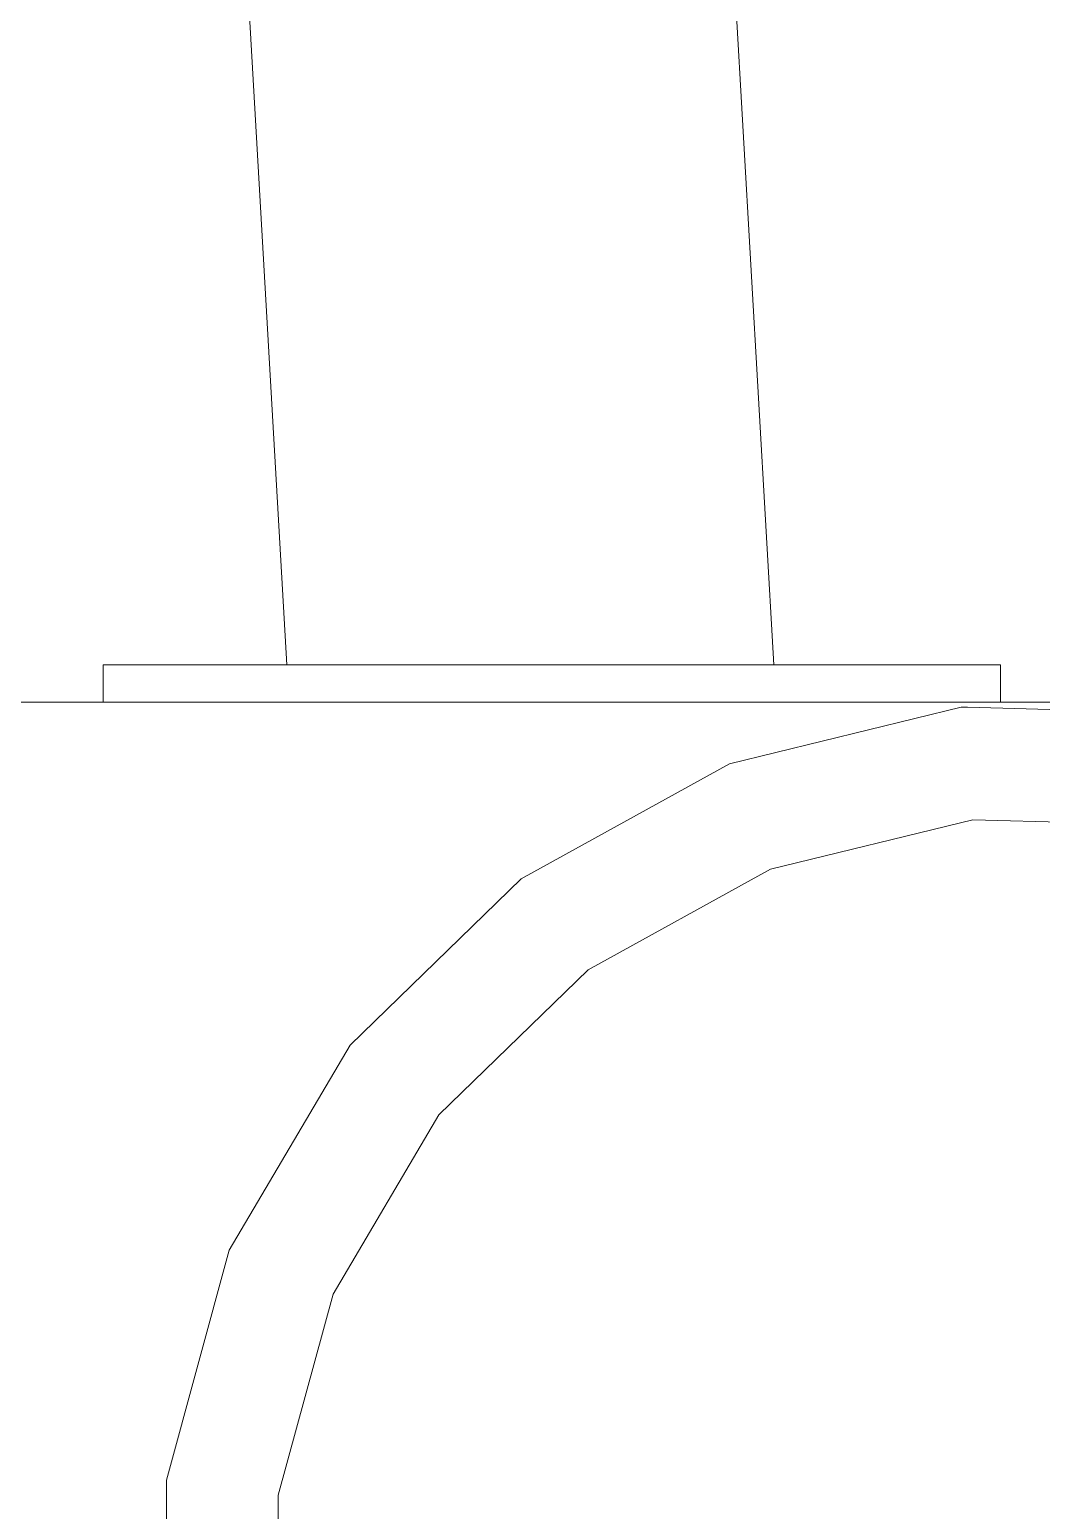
# Model space of a CAD drawing. Header units: metres. Extents: x -0.7 to 10.5, y -2 to 12.8.
# Drawn here: x 6.42907 to 6.45613, y 2.20238 to 2.242 of the extents above; entities that cross this region are included whole.
import ezdxf

# ---------------------------------------------------------------- set-up
doc = ezdxf.new("R2010")
doc.units = ezdxf.units.M
doc.header["$MEASUREMENT"] = 0
doc.linetypes.add('Xref_Alzado 1$0$Wipeout_Contour', pattern=[1000, 0, -1000])
doc.layers.add('Xref_Alzado 1$0$Interior - Mobiliario', color=7, linetype='Continuous')
doc.layers.add('Xref_Alzado 1$0$Interior - Mobiliario _Pen_No__81', color=7, linetype='Continuous', lineweight=13, true_color=0x6a6a6a)

# ---------------------------------------------------------------- blocks, each defined once
blk = doc.blocks.new('Xref_Alzado 1$0$Section Element_140')
at = {"color": 254, "linetype": 'Xref_Alzado 1$0$Wipeout_Contour', "lineweight": 0, "ltscale": 141583.220264}
blk.add_wipeout([(-11672.341, -1965), (-11667.28, -1965), (-11647.759, -1983.546), (-11630.881, -1983.546), (-11630.881, -1976), (-11616.537, -1976), (-11616.537, -1975), (-11611.626, -1975), (-11616.262, -1894.056), (-11618.799, -1871.907), (-11618.799, -1958), (-11672.341, -1958)], dxfattribs=at).dxf.layer = 'Xref_Alzado 1$0$Interior - Mobiliario'
at = {"color": 254, "linetype": 'Xref_Alzado 1$0$Wipeout_Contour', "lineweight": 0, "ltscale": 235506.495717}
blk.add_wipeout([(-11630.881, -1976), (-11630.881, -2024), (-11590.882, -2024), (-11588.924, -2023.742), (-11593.422, -2023.866), (-11593.59, -2023.866), (-11599.783, -2022.358), (-11605.361, -2019.273), (-11609.93, -2014.828), (-11613.168, -2009.337), (-11614.846, -2003.187), (-11614.846, -1996.813), (-11613.168, -1990.663), (-11609.93, -1985.172), (-11605.361, -1980.727), (-11599.783, -1977.642), (-11593.59, -1976.134), (-11593.422, -1976.134), (-11588.924, -1976.258), (-11590.882, -1976)], dxfattribs=at).dxf.layer = 'Xref_Alzado 1$0$Interior - Mobiliario'
at = {"color": 254, "linetype": 'Xref_Alzado 1$0$Wipeout_Contour', "lineweight": 0, "ltscale": 47132.476638}
blk.add_wipeout([(-11616.537, -1976), (-11616.138, -1976), (-11616.138, -1975), (-11616.537, -1975)], dxfattribs=at).dxf.layer = 'Xref_Alzado 1$0$Interior - Mobiliario'
at = {"color": 254, "linetype": 'Xref_Alzado 1$0$Wipeout_Contour', "lineweight": 0, "ltscale": 47030.366395}
blk.add_wipeout([(-11593.422, -1976.134), (-11593.59, -1976.134), (-11587.218, -1976.309), (-11587.05, -1976.309)], dxfattribs=at).dxf.layer = 'Xref_Alzado 1$0$Interior - Mobiliario'
at = {"layer": 'Xref_Alzado 1$0$Interior - Mobiliario _Pen_No__81', "color": 251, "linetype": 'Continuous', "lineweight": 13, "true_color": 0x6a6a6a}
blk.add_line((-11616.537, -1976), (-11616.537, -1975), dxfattribs=at)
at = {"color": 254, "linetype": 'Xref_Alzado 1$0$Wipeout_Contour', "lineweight": 0, "ltscale": 47129.34715}
blk.add_wipeout([(-11616.138, -1976), (-11614.949, -1976), (-11614.949, -1975), (-11616.138, -1975)], dxfattribs=at).dxf.layer = 'Xref_Alzado 1$0$Interior - Mobiliario'
at = {"color": 254, "linetype": 'Xref_Alzado 1$0$Wipeout_Contour', "lineweight": 0, "ltscale": 47055.919432}
blk.add_wipeout([(-11593.59, -1976.134), (-11599.783, -1977.642), (-11599.775, -1977.666), (-11593.588, -1976.16)], dxfattribs=at).dxf.layer = 'Xref_Alzado 1$0$Interior - Mobiliario'
at = {"color": 254, "linetype": 'Xref_Alzado 1$0$Wipeout_Contour', "lineweight": 0, "ltscale": 47123.259668}
blk.add_wipeout([(-11614.949, -1976), (-11613.051, -1976), (-11613.051, -1975), (-11614.949, -1975)], dxfattribs=at).dxf.layer = 'Xref_Alzado 1$0$Interior - Mobiliario'
at = {"color": 254, "linetype": 'Xref_Alzado 1$0$Wipeout_Contour', "lineweight": 0, "ltscale": 47030.709711}
blk.add_wipeout([(-11593.59, -1976.134), (-11593.588, -1976.16), (-11587.223, -1976.335), (-11587.218, -1976.309)], dxfattribs=at).dxf.layer = 'Xref_Alzado 1$0$Interior - Mobiliario'
at = {"color": 254, "linetype": 'Xref_Alzado 1$0$Wipeout_Contour', "lineweight": 0, "ltscale": 47080.658797}
blk.add_wipeout([(-11605.361, -1980.727), (-11605.347, -1980.748), (-11599.775, -1977.666), (-11599.783, -1977.642)], dxfattribs=at).dxf.layer = 'Xref_Alzado 1$0$Interior - Mobiliario'
at = {"color": 254, "linetype": 'Xref_Alzado 1$0$Wipeout_Contour', "lineweight": 0, "ltscale": 47114.629075}
blk.add_wipeout([(-11613.051, -1976), (-11610.572, -1976), (-11610.572, -1975), (-11613.051, -1975)], dxfattribs=at).dxf.layer = 'Xref_Alzado 1$0$Interior - Mobiliario'
at = {"color": 254, "linetype": 'Xref_Alzado 1$0$Wipeout_Contour', "lineweight": 0, "ltscale": 47030.805149}
blk.add_wipeout([(-11593.588, -1976.16), (-11593.569, -1976.363), (-11587.258, -1976.537), (-11587.223, -1976.335)], dxfattribs=at).dxf.layer = 'Xref_Alzado 1$0$Interior - Mobiliario'
at = {"color": 254, "linetype": 'Xref_Alzado 1$0$Wipeout_Contour', "lineweight": 0, "ltscale": 47103.186325}
blk.add_wipeout([(-11609.93, -1985.172), (-11609.911, -1985.188), (-11605.347, -1980.748), (-11605.361, -1980.727)], dxfattribs=at).dxf.layer = 'Xref_Alzado 1$0$Interior - Mobiliario'
at = {"color": 254, "linetype": 'Xref_Alzado 1$0$Wipeout_Contour', "lineweight": 0, "ltscale": 47095.6807}
blk.add_wipeout([(-11616.047, -1894.037), (-11616.262, -1894.056), (-11611.626, -1975), (-11611.41, -1975)], dxfattribs=at).dxf.layer = 'Xref_Alzado 1$0$Interior - Mobiliario'
at = {"color": 254, "linetype": 'Xref_Alzado 1$0$Wipeout_Contour', "lineweight": 0, "ltscale": 47104.043565}
blk.add_wipeout([(-11610.572, -1976), (-11607.682, -1976), (-11607.682, -1975), (-11610.572, -1975)], dxfattribs=at).dxf.layer = 'Xref_Alzado 1$0$Interior - Mobiliario'
at = {"color": 254, "linetype": 'Xref_Alzado 1$0$Wipeout_Contour', "lineweight": 0, "ltscale": 47055.903602}
blk.add_wipeout([(-11593.588, -1976.16), (-11599.775, -1977.666), (-11599.703, -1977.856), (-11593.569, -1976.363)], dxfattribs=at).dxf.layer = 'Xref_Alzado 1$0$Interior - Mobiliario'
at = {"color": 254, "linetype": 'Xref_Alzado 1$0$Wipeout_Contour', "lineweight": 0, "ltscale": 47121.916916}
blk.add_wipeout([(-11613.168, -1990.663), (-11613.146, -1990.673), (-11609.911, -1985.188), (-11609.93, -1985.172)], dxfattribs=at).dxf.layer = 'Xref_Alzado 1$0$Interior - Mobiliario'
at = {"color": 254, "linetype": 'Xref_Alzado 1$0$Wipeout_Contour', "lineweight": 0, "ltscale": 47093.973616}
blk.add_wipeout([(-11615.405, -1893.982), (-11616.047, -1894.037), (-11611.41, -1975), (-11610.765, -1975)], dxfattribs=at).dxf.layer = 'Xref_Alzado 1$0$Interior - Mobiliario'
at = {"color": 254, "linetype": 'Xref_Alzado 1$0$Wipeout_Contour', "lineweight": 0, "ltscale": 47092.224553}
blk.add_wipeout([(-11607.682, -1976), (-11604.578, -1976), (-11604.578, -1975), (-11607.682, -1975)], dxfattribs=at).dxf.layer = 'Xref_Alzado 1$0$Interior - Mobiliario'
at = {"color": 254, "linetype": 'Xref_Alzado 1$0$Wipeout_Contour', "lineweight": 0, "ltscale": 47080.524231}
blk.add_wipeout([(-11605.347, -1980.748), (-11605.228, -1980.912), (-11599.703, -1977.856), (-11599.775, -1977.666)], dxfattribs=at).dxf.layer = 'Xref_Alzado 1$0$Interior - Mobiliario'
at = {"color": 254, "linetype": 'Xref_Alzado 1$0$Wipeout_Contour', "lineweight": 0, "ltscale": 47135.534291}
blk.add_wipeout([(-11614.846, -1996.813), (-11614.822, -1996.816), (-11613.146, -1990.673), (-11613.168, -1990.663)], dxfattribs=at).dxf.layer = 'Xref_Alzado 1$0$Interior - Mobiliario'
at = {"layer": 'Xref_Alzado 1$0$Interior - Mobiliario _Pen_No__81', "color": 251, "linetype": 'Continuous', "lineweight": 13, "true_color": 0x6a6a6a}
blk.add_line((-11616.537, -1975), (-11616.138, -1975), dxfattribs=at)
at = {"color": 254, "linetype": 'Xref_Alzado 1$0$Wipeout_Contour', "lineweight": 0, "ltscale": 58868.436366}
blk.add_wipeout([(-11615.405, -1893.982), (-11610.765, -1975), (-11610.572, -1975), (-11609.735, -1975), (-11614.38, -1893.893)], dxfattribs=at).dxf.layer = 'Xref_Alzado 1$0$Interior - Mobiliario'
at = {"color": 254, "linetype": 'Xref_Alzado 1$0$Wipeout_Contour', "lineweight": 0, "ltscale": 47079.977502}
blk.add_wipeout([(-11604.578, -1976), (-11601.47, -1976), (-11601.47, -1975), (-11604.578, -1975)], dxfattribs=at).dxf.layer = 'Xref_Alzado 1$0$Interior - Mobiliario'
at = {"color": 254, "linetype": 'Xref_Alzado 1$0$Wipeout_Contour', "lineweight": 0, "ltscale": 47055.83902}
blk.add_wipeout([(-11593.569, -1976.363), (-11599.703, -1977.856), (-11599.562, -1978.224), (-11593.53, -1976.756)], dxfattribs=at).dxf.layer = 'Xref_Alzado 1$0$Interior - Mobiliario'
at = {"color": 254, "linetype": 'Xref_Alzado 1$0$Wipeout_Contour', "lineweight": 0, "ltscale": 47102.943593}
blk.add_wipeout([(-11609.911, -1985.188), (-11609.753, -1985.314), (-11605.228, -1980.912), (-11605.347, -1980.748)], dxfattribs=at).dxf.layer = 'Xref_Alzado 1$0$Interior - Mobiliario'
at = {"color": 254, "linetype": 'Xref_Alzado 1$0$Wipeout_Contour', "lineweight": 0, "ltscale": 47143.081124}
blk.add_wipeout([(-11614.846, -2003.187), (-11614.822, -2003.184), (-11614.822, -1996.816), (-11614.846, -1996.813)], dxfattribs=at).dxf.layer = 'Xref_Alzado 1$0$Interior - Mobiliario'
at = {"layer": 'Xref_Alzado 1$0$Interior - Mobiliario _Pen_No__81', "color": 251, "linetype": 'Continuous', "lineweight": 13, "true_color": 0x6a6a6a}
blk.add_line((-11616.138, -1975), (-11614.949, -1975), dxfattribs=at)
at = {"color": 254, "linetype": 'Xref_Alzado 1$0$Wipeout_Contour', "lineweight": 0, "ltscale": 47085.946881}
blk.add_wipeout([(-11613.042, -1893.778), (-11614.38, -1893.893), (-11609.735, -1975), (-11608.39, -1975)], dxfattribs=at).dxf.layer = 'Xref_Alzado 1$0$Interior - Mobiliario'
at = {"color": 254, "linetype": 'Xref_Alzado 1$0$Wipeout_Contour', "lineweight": 0, "ltscale": 47068.137029}
blk.add_wipeout([(-11601.47, -1976), (-11598.572, -1976), (-11598.572, -1975), (-11601.47, -1975)], dxfattribs=at).dxf.layer = 'Xref_Alzado 1$0$Interior - Mobiliario'
at = {"color": 254, "linetype": 'Xref_Alzado 1$0$Wipeout_Contour', "lineweight": 0, "ltscale": 47031.045431}
blk.add_wipeout([(-11593.569, -1976.363), (-11593.53, -1976.756), (-11587.324, -1976.927), (-11587.258, -1976.537)], dxfattribs=at).dxf.layer = 'Xref_Alzado 1$0$Interior - Mobiliario'
at = {"color": 254, "linetype": 'Xref_Alzado 1$0$Wipeout_Contour', "lineweight": 0, "ltscale": 47080.15056}
blk.add_wipeout([(-11605.228, -1980.912), (-11604.995, -1981.229), (-11599.562, -1978.225), (-11599.703, -1977.856)], dxfattribs=at).dxf.layer = 'Xref_Alzado 1$0$Interior - Mobiliario'
at = {"color": 254, "linetype": 'Xref_Alzado 1$0$Wipeout_Contour', "lineweight": 0, "ltscale": 47121.584191}
blk.add_wipeout([(-11613.146, -1990.673), (-11612.96, -1990.753), (-11609.753, -1985.314), (-11609.911, -1985.188)], dxfattribs=at).dxf.layer = 'Xref_Alzado 1$0$Interior - Mobiliario'
at = {"color": 254, "linetype": 'Xref_Alzado 1$0$Wipeout_Contour', "lineweight": 0, "ltscale": 58855.117088}
blk.add_wipeout([(-11613.042, -1893.778), (-11608.39, -1975), (-11607.682, -1975), (-11606.822, -1975), (-11611.482, -1893.644)], dxfattribs=at).dxf.layer = 'Xref_Alzado 1$0$Interior - Mobiliario'
at = {"color": 254, "linetype": 'Xref_Alzado 1$0$Wipeout_Contour', "lineweight": 0, "ltscale": 47057.510053}
blk.add_wipeout([(-11598.572, -1976), (-11596.08, -1976), (-11596.08, -1975), (-11598.572, -1975)], dxfattribs=at).dxf.layer = 'Xref_Alzado 1$0$Interior - Mobiliario'
at = {"color": 254, "linetype": 'Xref_Alzado 1$0$Wipeout_Contour', "lineweight": 0, "ltscale": 47031.421584}
blk.add_wipeout([(-11593.53, -1976.756), (-11593.473, -1977.311), (-11587.415, -1977.478), (-11587.324, -1976.927)], dxfattribs=at).dxf.layer = 'Xref_Alzado 1$0$Interior - Mobiliario'
at = {"color": 254, "linetype": 'Xref_Alzado 1$0$Wipeout_Contour', "lineweight": 0, "ltscale": 47102.288414}
blk.add_wipeout([(-11609.753, -1985.314), (-11609.445, -1985.559), (-11604.995, -1981.229), (-11605.228, -1980.912)], dxfattribs=at).dxf.layer = 'Xref_Alzado 1$0$Interior - Mobiliario'
at = {"color": 254, "linetype": 'Xref_Alzado 1$0$Wipeout_Contour', "lineweight": 0, "ltscale": 47135.135848}
blk.add_wipeout([(-11614.822, -1996.816), (-11614.622, -1996.843), (-11612.96, -1990.753), (-11613.146, -1990.673)], dxfattribs=at).dxf.layer = 'Xref_Alzado 1$0$Interior - Mobiliario'
at = {"layer": 'Xref_Alzado 1$0$Interior - Mobiliario _Pen_No__81', "color": 251, "linetype": 'Continuous', "lineweight": 13, "true_color": 0x6a6a6a}
blk.add_line((-11614.949, -1975), (-11613.051, -1975), dxfattribs=at)
at = {"color": 254, "linetype": 'Xref_Alzado 1$0$Wipeout_Contour', "lineweight": 0, "ltscale": 47073.728902}
blk.add_wipeout([(-11609.806, -1893.5), (-11611.482, -1893.644), (-11606.822, -1975), (-11605.137, -1975)], dxfattribs=at).dxf.layer = 'Xref_Alzado 1$0$Interior - Mobiliario'
at = {"color": 254, "linetype": 'Xref_Alzado 1$0$Wipeout_Contour', "lineweight": 0, "ltscale": 47048.820677}
blk.add_wipeout([(-11596.08, -1976), (-11594.165, -1976), (-11594.165, -1975), (-11596.08, -1975)], dxfattribs=at).dxf.layer = 'Xref_Alzado 1$0$Interior - Mobiliario'
at = {"color": 254, "linetype": 'Xref_Alzado 1$0$Wipeout_Contour', "lineweight": 0, "ltscale": 47055.723012}
blk.add_wipeout([(-11593.53, -1976.756), (-11599.562, -1978.225), (-11599.361, -1978.745), (-11593.473, -1977.311)], dxfattribs=at).dxf.layer = 'Xref_Alzado 1$0$Interior - Mobiliario'
at = {"color": 254, "linetype": 'Xref_Alzado 1$0$Wipeout_Contour', "lineweight": 0, "ltscale": 47120.694812}
blk.add_wipeout([(-11612.96, -1990.753), (-11612.598, -1990.906), (-11609.445, -1985.559), (-11609.753, -1985.314)], dxfattribs=at).dxf.layer = 'Xref_Alzado 1$0$Interior - Mobiliario'
at = {"color": 254, "linetype": 'Xref_Alzado 1$0$Wipeout_Contour', "lineweight": 0, "ltscale": 47142.638733}
blk.add_wipeout([(-11614.822, -2003.184), (-11614.622, -2003.157), (-11614.622, -1996.843), (-11614.822, -1996.816)], dxfattribs=at).dxf.layer = 'Xref_Alzado 1$0$Interior - Mobiliario'
at = {"layer": 'Xref_Alzado 1$0$Interior - Mobiliario _Pen_No__81', "color": 251, "linetype": 'Continuous', "lineweight": 13, "true_color": 0x6a6a6a}
for p, q in [((-11611.626, -1975), (-11616.262, -1894.056)), ((-11613.051, -1975), (-11610.572, -1975)), ((-11614.846, -1996.813), (-11614.846, -2003.187))]:
    blk.add_line(p, q, dxfattribs=at)
at = {"color": 254, "linetype": 'Xref_Alzado 1$0$Wipeout_Contour', "lineweight": 0, "ltscale": 58838.894412}
blk.add_wipeout([(-11609.806, -1893.5), (-11605.137, -1975), (-11604.578, -1975), (-11603.452, -1975), (-11608.128, -1893.356)], dxfattribs=at).dxf.layer = 'Xref_Alzado 1$0$Interior - Mobiliario'
at = {"color": 254, "linetype": 'Xref_Alzado 1$0$Wipeout_Contour', "lineweight": 0, "ltscale": 47042.661111}
blk.add_wipeout([(-11594.165, -1976), (-11592.956, -1976), (-11592.956, -1975), (-11594.165, -1975)], dxfattribs=at).dxf.layer = 'Xref_Alzado 1$0$Interior - Mobiliario'
at = {"color": 254, "linetype": 'Xref_Alzado 1$0$Wipeout_Contour', "lineweight": 0, "ltscale": 47079.542775}
blk.add_wipeout([(-11604.995, -1981.229), (-11604.664, -1981.678), (-11599.361, -1978.745), (-11599.562, -1978.225)], dxfattribs=at).dxf.layer = 'Xref_Alzado 1$0$Interior - Mobiliario'
at = {"color": 254, "linetype": 'Xref_Alzado 1$0$Wipeout_Contour', "lineweight": 0, "ltscale": 47134.075547}
blk.add_wipeout([(-11614.622, -1996.843), (-11614.233, -1996.896), (-11612.598, -1990.906), (-11612.96, -1990.753)], dxfattribs=at).dxf.layer = 'Xref_Alzado 1$0$Interior - Mobiliario'
at = {"layer": 'Xref_Alzado 1$0$Interior - Mobiliario _Pen_No__81', "color": 251, "linetype": 'Continuous', "lineweight": 13, "true_color": 0x6a6a6a}
for p, q in [((-11596.08, -1975), (-11594.165, -1975)), ((-11593.59, -1976.134), (-11593.419, -1976.134))]:
    blk.add_line(p, q, dxfattribs=at)
at = {"color": 254, "linetype": 'Xref_Alzado 1$0$Wipeout_Contour', "lineweight": 0, "ltscale": 47060.593416}
blk.add_wipeout([(-11606.563, -1893.222), (-11608.128, -1893.356), (-11603.452, -1975), (-11601.879, -1975)], dxfattribs=at).dxf.layer = 'Xref_Alzado 1$0$Interior - Mobiliario'
at = {"color": 254, "linetype": 'Xref_Alzado 1$0$Wipeout_Contour', "lineweight": 0, "ltscale": 47039.451062}
blk.add_wipeout([(-11592.956, -1976), (-11592.537, -1976), (-11592.537, -1975), (-11592.956, -1975)], dxfattribs=at).dxf.layer = 'Xref_Alzado 1$0$Interior - Mobiliario'
at = {"color": 254, "linetype": 'Xref_Alzado 1$0$Wipeout_Contour', "lineweight": 0, "ltscale": 47055.563681}
blk.add_wipeout([(-11593.473, -1977.311), (-11599.361, -1978.745), (-11599.113, -1979.382), (-11593.402, -1977.992)], dxfattribs=at).dxf.layer = 'Xref_Alzado 1$0$Interior - Mobiliario'
at = {"color": 254, "linetype": 'Xref_Alzado 1$0$Wipeout_Contour', "lineweight": 0, "ltscale": 47101.232835}
blk.add_wipeout([(-11609.445, -1985.559), (-11609.007, -1985.904), (-11604.664, -1981.678), (-11604.995, -1981.229)], dxfattribs=at).dxf.layer = 'Xref_Alzado 1$0$Interior - Mobiliario'
at = {"color": 254, "linetype": 'Xref_Alzado 1$0$Wipeout_Contour', "lineweight": 0, "ltscale": 47141.477039}
blk.add_wipeout([(-11614.622, -2003.157), (-11614.233, -2003.104), (-11614.233, -1996.896), (-11614.622, -1996.843)], dxfattribs=at).dxf.layer = 'Xref_Alzado 1$0$Interior - Mobiliario'
at = {"layer": 'Xref_Alzado 1$0$Interior - Mobiliario _Pen_No__81', "color": 251, "linetype": 'Continuous', "lineweight": 13, "true_color": 0x6a6a6a}
for p, q in [((-11610.572, -1975), (-11607.682, -1975)), ((-11594.165, -1975), (-11592.956, -1975)), ((-11592.956, -1975), (-11592.537, -1975)), ((-11592.537, -1976), (-11592.537, -1975)), ((-11630.881, -1976), (-11590.882, -1976)), ((-11593.419, -1976.134), (-11587.047, -1976.309))]:
    blk.add_line(p, q, dxfattribs=at)
at = {"color": 254, "linetype": 'Xref_Alzado 1$0$Wipeout_Contour', "lineweight": 0, "ltscale": 58823.600048}
blk.add_wipeout([(-11606.563, -1893.222), (-11601.879, -1975), (-11601.47, -1975), (-11600.527, -1975), (-11605.218, -1893.107)], dxfattribs=at).dxf.layer = 'Xref_Alzado 1$0$Interior - Mobiliario'
at = {"color": 254, "linetype": 'Xref_Alzado 1$0$Wipeout_Contour', "lineweight": 0, "ltscale": 47031.908091}
blk.add_wipeout([(-11593.473, -1977.311), (-11593.402, -1977.992), (-11587.526, -1978.154), (-11587.415, -1977.478)], dxfattribs=at).dxf.layer = 'Xref_Alzado 1$0$Interior - Mobiliario'
at = {"color": 254, "linetype": 'Xref_Alzado 1$0$Wipeout_Contour', "lineweight": 0, "ltscale": 47078.742583}
blk.add_wipeout([(-11604.664, -1981.678), (-11604.257, -1982.228), (-11599.113, -1979.382), (-11599.361, -1978.745)], dxfattribs=at).dxf.layer = 'Xref_Alzado 1$0$Interior - Mobiliario'
at = {"color": 254, "linetype": 'Xref_Alzado 1$0$Wipeout_Contour', "lineweight": 0, "ltscale": 47119.266769}
blk.add_wipeout([(-11612.598, -1990.906), (-11612.085, -1991.124), (-11609.007, -1985.904), (-11609.445, -1985.559)], dxfattribs=at).dxf.layer = 'Xref_Alzado 1$0$Interior - Mobiliario'
at = {"layer": 'Xref_Alzado 1$0$Interior - Mobiliario _Pen_No__81', "color": 251, "linetype": 'Continuous', "lineweight": 13, "true_color": 0x6a6a6a}
blk.add_line((-11593.59, -1976.134), (-11599.783, -1977.642), dxfattribs=at)
at = {"color": 254, "linetype": 'Xref_Alzado 1$0$Wipeout_Contour', "lineweight": 0, "ltscale": 47050.06008}
blk.add_wipeout([(-11604.184, -1893.018), (-11605.218, -1893.107), (-11600.527, -1975), (-11599.488, -1975)], dxfattribs=at).dxf.layer = 'Xref_Alzado 1$0$Interior - Mobiliario'
at = {"color": 254, "linetype": 'Xref_Alzado 1$0$Wipeout_Contour', "lineweight": 0, "ltscale": 47032.471893}
blk.add_wipeout([(-11593.402, -1977.992), (-11593.322, -1978.751), (-11587.649, -1978.907), (-11587.526, -1978.154)], dxfattribs=at).dxf.layer = 'Xref_Alzado 1$0$Interior - Mobiliario'
at = {"color": 254, "linetype": 'Xref_Alzado 1$0$Wipeout_Contour', "lineweight": 0, "ltscale": 47099.849108}
blk.add_wipeout([(-11609.007, -1985.904), (-11608.471, -1986.326), (-11604.257, -1982.228), (-11604.664, -1981.678)], dxfattribs=at).dxf.layer = 'Xref_Alzado 1$0$Interior - Mobiliario'
at = {"color": 254, "linetype": 'Xref_Alzado 1$0$Wipeout_Contour', "lineweight": 0, "ltscale": 47132.37598}
blk.add_wipeout([(-11614.233, -1996.896), (-11613.681, -1996.97), (-11612.085, -1991.124), (-11612.598, -1990.906)], dxfattribs=at).dxf.layer = 'Xref_Alzado 1$0$Interior - Mobiliario'
at = {"layer": 'Xref_Alzado 1$0$Interior - Mobiliario _Pen_No__81', "color": 251, "linetype": 'Continuous', "lineweight": 13, "true_color": 0x6a6a6a}
blk.add_line((-11607.682, -1975), (-11604.578, -1975), dxfattribs=at)
at = {"color": 254, "linetype": 'Xref_Alzado 1$0$Wipeout_Contour', "lineweight": 0, "ltscale": 47046.701474}
blk.add_wipeout([(-11603.531, -1892.963), (-11604.184, -1893.018), (-11599.488, -1975), (-11598.832, -1975)], dxfattribs=at).dxf.layer = 'Xref_Alzado 1$0$Interior - Mobiliario'
at = {"color": 254, "linetype": 'Xref_Alzado 1$0$Wipeout_Contour', "lineweight": 0, "ltscale": 47055.372164}
blk.add_wipeout([(-11593.402, -1977.992), (-11599.113, -1979.382), (-11598.837, -1980.094), (-11593.322, -1978.751)], dxfattribs=at).dxf.layer = 'Xref_Alzado 1$0$Interior - Mobiliario'
at = {"color": 254, "linetype": 'Xref_Alzado 1$0$Wipeout_Contour', "lineweight": 0, "ltscale": 47117.397756}
blk.add_wipeout([(-11612.085, -1991.124), (-11611.456, -1991.39), (-11608.471, -1986.326), (-11609.007, -1985.904)], dxfattribs=at).dxf.layer = 'Xref_Alzado 1$0$Interior - Mobiliario'
at = {"color": 254, "linetype": 'Xref_Alzado 1$0$Wipeout_Contour', "lineweight": 0, "ltscale": 47139.62199}
blk.add_wipeout([(-11614.233, -2003.104), (-11613.681, -2003.03), (-11613.681, -1996.97), (-11614.233, -1996.896)], dxfattribs=at).dxf.layer = 'Xref_Alzado 1$0$Interior - Mobiliario'
at = {"color": 254, "linetype": 'Xref_Alzado 1$0$Wipeout_Contour', "lineweight": 0, "ltscale": 47044.951395}
blk.add_wipeout([(-11603.305, -1892.944), (-11603.531, -1892.963), (-11598.832, -1975), (-11598.605, -1975)], dxfattribs=at).dxf.layer = 'Xref_Alzado 1$0$Interior - Mobiliario'
at = {"color": 254, "linetype": 'Xref_Alzado 1$0$Wipeout_Contour', "lineweight": 0, "ltscale": 47077.804705}
blk.add_wipeout([(-11604.257, -1982.228), (-11603.803, -1982.84), (-11598.837, -1980.094), (-11599.113, -1979.382)], dxfattribs=at).dxf.layer = 'Xref_Alzado 1$0$Interior - Mobiliario'
at = {"color": 254, "linetype": 'Xref_Alzado 1$0$Wipeout_Contour', "lineweight": 0, "ltscale": 47130.153508}
blk.add_wipeout([(-11613.681, -1996.97), (-11613.004, -1997.061), (-11611.456, -1991.39), (-11612.085, -1991.124)], dxfattribs=at).dxf.layer = 'Xref_Alzado 1$0$Interior - Mobiliario'
at = {"layer": 'Xref_Alzado 1$0$Interior - Mobiliario _Pen_No__81', "color": 251, "linetype": 'Continuous', "lineweight": 13, "true_color": 0x6a6a6a}
for p, q in [((-11598.605, -1975), (-11603.305, -1892.944)), ((-11604.578, -1975), (-11601.47, -1975)), ((-11601.47, -1975), (-11598.572, -1975)), ((-11598.572, -1975), (-11596.08, -1975))]:
    blk.add_line(p, q, dxfattribs=at)
at = {"color": 254, "linetype": 'Xref_Alzado 1$0$Wipeout_Contour', "lineweight": 0, "ltscale": 47055.196777}
blk.add_wipeout([(-11593.322, -1978.751), (-11598.837, -1980.094), (-11598.693, -1980.462), (-11593.281, -1979.144)], dxfattribs=at).dxf.layer = 'Xref_Alzado 1$0$Interior - Mobiliario'
at = {"color": 254, "linetype": 'Xref_Alzado 1$0$Wipeout_Contour', "lineweight": 0, "ltscale": 47098.231747}
blk.add_wipeout([(-11608.471, -1986.326), (-11607.871, -1986.798), (-11603.803, -1982.84), (-11604.257, -1982.228)], dxfattribs=at).dxf.layer = 'Xref_Alzado 1$0$Interior - Mobiliario'
at = {"color": 254, "linetype": 'Xref_Alzado 1$0$Wipeout_Contour', "lineweight": 0, "ltscale": 47137.200008}
blk.add_wipeout([(-11613.681, -2003.03), (-11613.004, -2002.939), (-11613.004, -1997.061), (-11613.681, -1996.97)], dxfattribs=at).dxf.layer = 'Xref_Alzado 1$0$Interior - Mobiliario'
at = {"color": 254, "linetype": 'Xref_Alzado 1$0$Wipeout_Contour', "lineweight": 0, "ltscale": 47032.925348}
blk.add_wipeout([(-11593.322, -1978.751), (-11593.281, -1979.144), (-11587.712, -1979.297), (-11587.649, -1978.907)], dxfattribs=at).dxf.layer = 'Xref_Alzado 1$0$Interior - Mobiliario'
at = {"color": 254, "linetype": 'Xref_Alzado 1$0$Wipeout_Contour', "lineweight": 0, "ltscale": 47077.032507}
blk.add_wipeout([(-11603.803, -1982.84), (-11603.568, -1983.158), (-11598.693, -1980.462), (-11598.837, -1980.094)], dxfattribs=at).dxf.layer = 'Xref_Alzado 1$0$Interior - Mobiliario'
at = {"color": 254, "linetype": 'Xref_Alzado 1$0$Wipeout_Contour', "lineweight": 0, "ltscale": 47115.215411}
blk.add_wipeout([(-11611.456, -1991.39), (-11610.754, -1991.687), (-11607.871, -1986.798), (-11608.471, -1986.326)], dxfattribs=at).dxf.layer = 'Xref_Alzado 1$0$Interior - Mobiliario'
at = {"color": 254, "linetype": 'Xref_Alzado 1$0$Wipeout_Contour', "lineweight": 0, "ltscale": 47096.916813}
blk.add_wipeout([(-11607.871, -1986.798), (-11607.561, -1987.042), (-11603.568, -1983.158), (-11603.803, -1982.84)], dxfattribs=at).dxf.layer = 'Xref_Alzado 1$0$Interior - Mobiliario'
at = {"color": 254, "linetype": 'Xref_Alzado 1$0$Wipeout_Contour', "lineweight": 0, "ltscale": 47127.559953}
blk.add_wipeout([(-11613.004, -1997.061), (-11612.248, -1997.162), (-11610.754, -1991.687), (-11611.456, -1991.39)], dxfattribs=at).dxf.layer = 'Xref_Alzado 1$0$Interior - Mobiliario'
at = {"layer": 'Xref_Alzado 1$0$Interior - Mobiliario _Pen_No__81', "color": 251, "linetype": 'Continuous', "lineweight": 13, "true_color": 0x6a6a6a}
blk.add_line((-11613.168, -1990.663), (-11614.846, -1996.813), dxfattribs=at)
at = {"color": 254, "linetype": 'Xref_Alzado 1$0$Wipeout_Contour', "lineweight": 0, "ltscale": 47113.450116}
blk.add_wipeout([(-11610.754, -1991.687), (-11610.39, -1991.841), (-11607.561, -1987.042), (-11607.871, -1986.798)], dxfattribs=at).dxf.layer = 'Xref_Alzado 1$0$Interior - Mobiliario'
at = {"color": 254, "linetype": 'Xref_Alzado 1$0$Wipeout_Contour', "lineweight": 0, "ltscale": 47134.376152}
blk.add_wipeout([(-11613.004, -2002.939), (-11612.248, -2002.838), (-11612.248, -1997.162), (-11613.004, -1997.061)], dxfattribs=at).dxf.layer = 'Xref_Alzado 1$0$Interior - Mobiliario'
at = {"color": 254, "linetype": 'Xref_Alzado 1$0$Wipeout_Contour', "lineweight": 0, "ltscale": 47125.469281}
blk.add_wipeout([(-11612.248, -1997.162), (-11611.857, -1997.215), (-11610.39, -1991.841), (-11610.754, -1991.687)], dxfattribs=at).dxf.layer = 'Xref_Alzado 1$0$Interior - Mobiliario'
at = {"color": 254, "linetype": 'Xref_Alzado 1$0$Wipeout_Contour', "lineweight": 0, "ltscale": 47132.114853}
blk.add_wipeout([(-11612.248, -2002.838), (-11611.857, -2002.785), (-11611.857, -1997.215), (-11612.248, -1997.162)], dxfattribs=at).dxf.layer = 'Xref_Alzado 1$0$Interior - Mobiliario'
at = {"color": 254, "linetype": 'Xref_Alzado 1$0$Wipeout_Contour', "lineweight": 0, "ltscale": 258792.628886}
blk.add_wipeout([(-11611.857, -1997.215), (-11611.857, -2002.785), (-11610.39, -2008.159), (-11607.561, -2012.958), (-11603.568, -2016.842), (-11598.693, -2019.538), (-11593.281, -2020.856), (-11587.712, -2020.703), (-11582.381, -2019.089), (-11577.662, -2016.128), (-11573.752, -2011.881), (-11566.15, -2001.024), (-11566.15, -1998.976), (-11573.752, -1988.119), (-11577.662, -1983.872), (-11582.381, -1980.911), (-11587.712, -1979.297), (-11593.281, -1979.144), (-11598.693, -1980.462), (-11603.568, -1983.158), (-11607.561, -1987.042), (-11610.39, -1991.841)], dxfattribs=at).dxf.layer = 'Xref_Alzado 1$0$Interior - Mobiliario'
at = {"layer": 'Xref_Alzado 1$0$Interior - Mobiliario _Pen_No__81', "color": 251, "linetype": 'Continuous', "lineweight": 13, "true_color": 0x6a6a6a}
for p, q in [((-11599.783, -1977.642), (-11605.361, -1980.727)), ((-11593.281, -1979.144), (-11598.693, -1980.462)), ((-11587.712, -1979.297), (-11593.281, -1979.144)), ((-11598.693, -1980.462), (-11603.568, -1983.158)), ((-11605.361, -1980.727), (-11609.93, -1985.172)), ((-11603.568, -1983.158), (-11607.561, -1987.042)), ((-11609.93, -1985.172), (-11613.168, -1990.663)), ((-11607.561, -1987.042), (-11610.39, -1991.841)), ((-11610.39, -1991.841), (-11611.857, -1997.215)), ((-11611.857, -1997.215), (-11611.857, -2002.785))]:
    blk.add_line(p, q, dxfattribs=at)
blk = doc.blocks.new('Xref_Alzado 1')
at = {"layer": 'Xref_Alzado 1$0$Interior - Mobiliario', "lineweight": 0, "xscale": 0.001, "yscale": 0.001, "zscale": 0.001}
blk.add_blockref('Xref_Alzado 1$0$Section Element_140', (18.274023, 3.3), dxfattribs=at)

msp = doc.modelspace()

# ---------------------------------------------------------------- block references
msp.add_blockref('Xref_Alzado 1', (-0.226445, 0.9))

doc.saveas('drawing.dxf')
